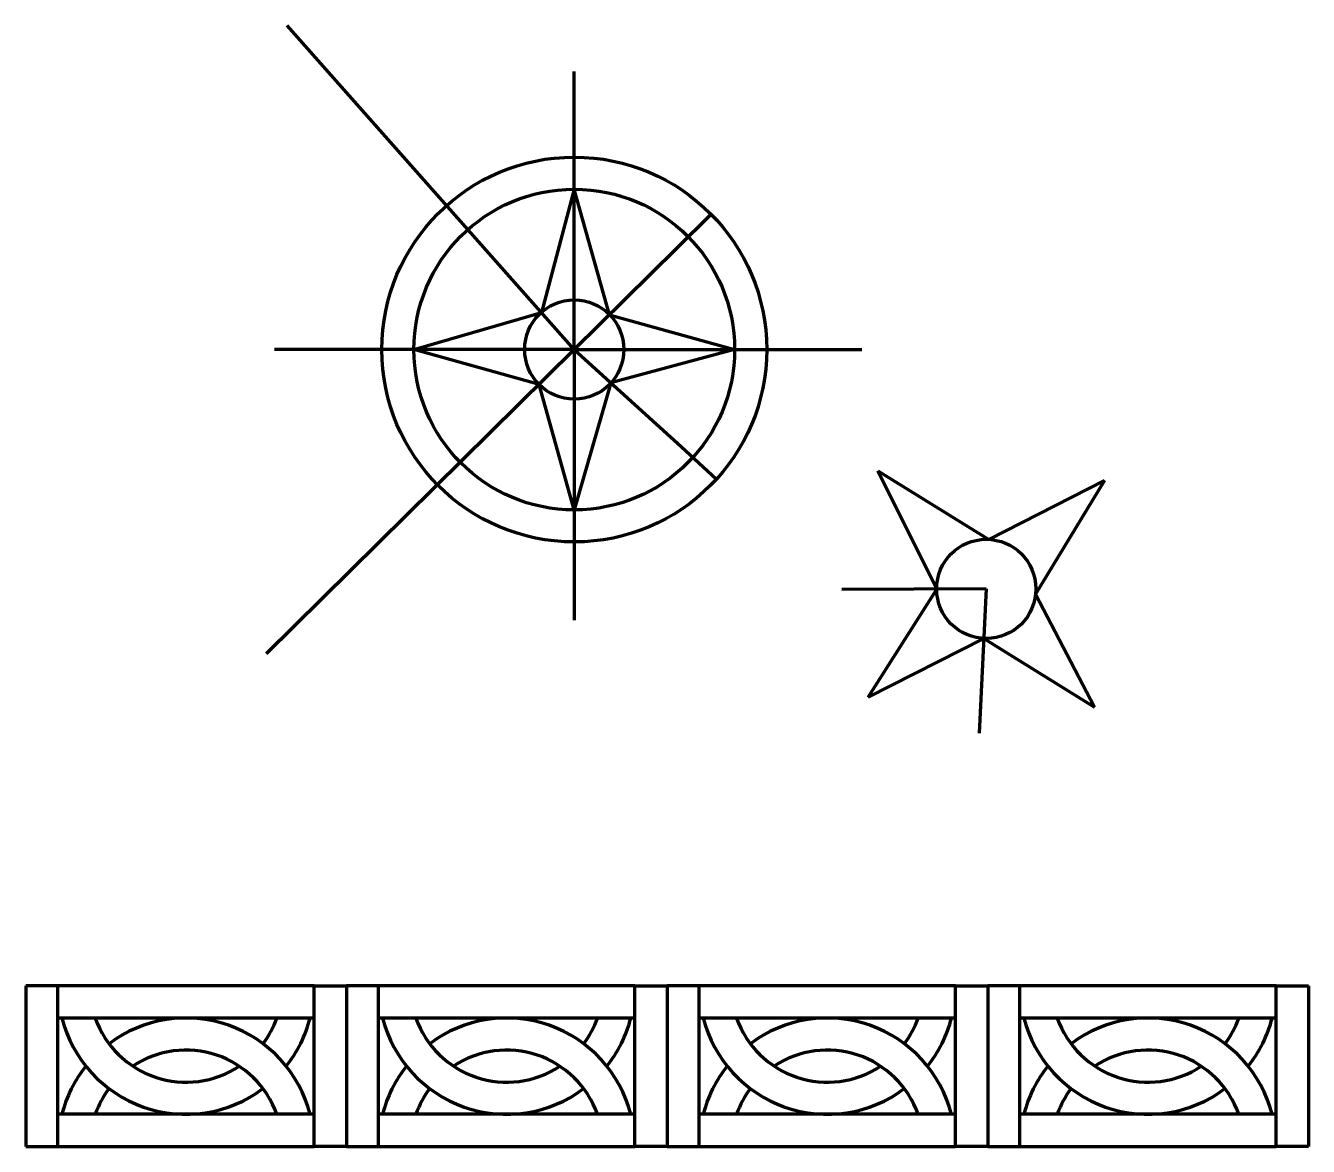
# Model space of a CAD drawing. Header units: millimetres. Extents: x 2730 to 3130, y 805 to 1154.
import ezdxf

# ---------------------------------------------------------------- set-up
doc = ezdxf.new("R2010")
doc.units = ezdxf.units.MM

msp = doc.modelspace()

# ---------------------------------------------------------------- linework, layer by layer
at = {"linetype": 'Continuous', "lineweight": 90}
for p, q in [((2900.87, 1053.31), (2811.29, 1154.3)), ((2900.87, 1053.31), (2900.87, 1139.99)), ((2900.87, 1103.31), (2890.61, 1064.88)), ((2911.88, 1064.18), (2900.87, 1103.31)), ((2932.89, 1084.93), (2943.57, 1095.47)), ((2900.87, 1053.31), (2932.89, 1084.93)), ((2850.87, 1053.31), (2890.61, 1064.88)), ((2911.88, 1064.18), (2950.87, 1053.31)), ((2900.87, 1053.31), (2804.81, 958.45)), ((2900.87, 1053.31), (2807.39, 1053.31)), ((2889.87, 1042.44), (2850.87, 1053.31)), ((2900.87, 1053.31), (2990.59, 1053.31)), ((2900.87, 1053.31), (2900.87, 968.88)), ((2900.87, 1053.31), (2934.17, 1023.03)), ((2950.87, 1053.31), (2912.32, 1042.9)), ((2900.87, 1003.31), (2889.87, 1042.44)), ((2912.32, 1042.9), (2900.87, 1003.31)), ((2934.17, 1023.03), (2945.26, 1012.94)), ((3013.88, 978.6), (2995.56, 1015.52)), ((2995.56, 1015.52), (3030.12, 994.11)), ((3030.12, 994.11), (3066.2, 1012.45)), ((3066.2, 1012.45), (3044.73, 977.07)), ((3029.35, 978.66), (2984.35, 978.48)), ((2992.49, 944.87), (3013.88, 978.6)), ((3029.35, 978.66), (3027.11, 933.72)), ((3063.13, 941.8), (3044.73, 977.07)), ((3028.58, 963.21), (2992.49, 944.87)), ((3028.58, 963.21), (3063.13, 941.8))]:
    msp.add_line(p, q, dxfattribs=at)
at = {"color": 0, "linetype": 'ByBlock', "lineweight": 120}
for p, q in [((2739.79, 854.86), (2729.79, 854.86)), ((2729.79, 854.86), (2729.79, 844.86)), ((2739.79, 844.86), (2739.79, 854.86)), ((2819.79, 854.86), (2739.79, 854.86)), ((2739.79, 854.86), (2739.79, 854.86)), ((2819.79, 844.86), (2819.79, 854.86)), ((2819.79, 854.86), (2829.79, 854.86)), ((2829.79, 854.86), (2829.79, 844.86)), ((2839.79, 854.86), (2829.79, 854.86)), ((2829.79, 854.86), (2829.79, 844.86)), ((2839.79, 844.86), (2839.79, 854.86)), ((2919.79, 854.86), (2839.79, 854.86)), ((2839.79, 854.86), (2839.79, 854.86)), ((2919.79, 844.86), (2919.79, 854.86)), ((2919.79, 854.86), (2929.79, 854.86)), ((2929.79, 854.86), (2929.79, 844.86)), ((2939.79, 854.86), (2929.79, 854.86)), ((2929.79, 854.86), (2929.79, 844.86)), ((2939.79, 844.86), (2939.79, 854.86)), ((3019.79, 854.86), (2939.79, 854.86)), ((2939.79, 854.86), (2939.79, 854.86)), ((3019.79, 844.86), (3019.79, 854.86)), ((3019.79, 854.86), (3029.79, 854.86)), ((3029.79, 854.86), (3029.79, 844.86)), ((3039.79, 854.86), (3029.79, 854.86)), ((3029.79, 854.86), (3029.79, 844.86)), ((3039.79, 844.86), (3039.79, 854.86)), ((3119.79, 854.86), (3039.79, 854.86)), ((3039.79, 854.86), (3039.79, 854.86)), ((3119.79, 844.86), (3119.79, 854.86)), ((3119.79, 854.86), (3129.79, 854.86)), ((3129.79, 854.86), (3129.79, 844.86)), ((2729.79, 844.86), (2729.79, 814.86)), ((2739.79, 814.86), (2739.79, 844.86)), ((2819.79, 844.86), (2739.79, 844.86)), ((2819.79, 814.86), (2819.79, 844.86)), ((2829.79, 844.86), (2829.79, 814.86)), ((2829.79, 844.86), (2829.79, 814.86)), ((2839.79, 814.86), (2839.79, 844.86)), ((2919.79, 844.86), (2839.79, 844.86)), ((2919.79, 814.86), (2919.79, 844.86)), ((2929.79, 844.86), (2929.79, 814.86)), ((2929.79, 844.86), (2929.79, 814.86)), ((2939.79, 814.86), (2939.79, 844.86)), ((3019.79, 844.86), (2939.79, 844.86)), ((3019.79, 814.86), (3019.79, 844.86)), ((3029.79, 844.86), (3029.79, 814.86)), ((3029.79, 844.86), (3029.79, 814.86)), ((3039.79, 814.86), (3039.79, 844.86)), ((3119.79, 844.86), (3039.79, 844.86)), ((3119.79, 814.86), (3119.79, 844.86)), ((3129.79, 844.86), (3129.79, 814.86)), ((2729.79, 814.86), (2729.79, 804.86)), ((2739.79, 804.86), (2739.79, 814.86)), ((2819.79, 814.86), (2739.79, 814.86)), ((2819.79, 804.86), (2819.79, 814.86)), ((2829.79, 814.86), (2829.79, 804.86)), ((2829.79, 814.86), (2829.79, 804.86)), ((2839.79, 804.86), (2839.79, 814.86)), ((2919.79, 814.86), (2839.79, 814.86)), ((2919.79, 804.86), (2919.79, 814.86)), ((2929.79, 814.86), (2929.79, 804.86)), ((2929.79, 814.86), (2929.79, 804.86)), ((2939.79, 804.86), (2939.79, 814.86)), ((3019.79, 814.86), (2939.79, 814.86)), ((3019.79, 804.86), (3019.79, 814.86)), ((3029.79, 814.86), (3029.79, 804.86)), ((3029.79, 814.86), (3029.79, 804.86)), ((3039.79, 804.86), (3039.79, 814.86)), ((3119.79, 814.86), (3039.79, 814.86)), ((3119.79, 804.86), (3119.79, 814.86)), ((3129.79, 814.86), (3129.79, 804.86)), ((2729.79, 804.86), (2739.79, 804.86)), ((2739.79, 804.86), (2819.79, 804.86)), ((2829.79, 804.86), (2819.79, 804.86)), ((2829.79, 804.86), (2839.79, 804.86)), ((2839.79, 804.86), (2919.79, 804.86)), ((2929.79, 804.86), (2919.79, 804.86)), ((2929.79, 804.86), (2939.79, 804.86)), ((2939.79, 804.86), (3019.79, 804.86)), ((3029.79, 804.86), (3019.79, 804.86)), ((3029.79, 804.86), (3039.79, 804.86)), ((3039.79, 804.86), (3119.79, 804.86)), ((3129.79, 804.86), (3119.79, 804.86))]:
    msp.add_line(p, q, dxfattribs=at)
at = {"linetype": 'Continuous', "lineweight": 90}
for centre, radius in [((2900.87, 1053.31), 60), ((2900.87, 1053.31), 50), ((2900.87, 1053.31), 15.47), ((3029.35, 978.66), 15.47)]:
    msp.add_circle(centre, radius, dxfattribs=at)
at = {"color": 0, "linetype": 'ByBlock', "lineweight": 120}
for centre, radius, start, end in [((2779.79, 854.86), 40, 194.4775, 306.8699), ((2779.79, 854.86), 30, 199.4712, 303.5573), ((2779.79, 804.86), 40, 14.4775, 126.8699), ((2779.79, 854.86), 30, 323.1301, 340.5288), ((2779.79, 854.86), 40, 321.3178, 345.5225), ((2879.79, 854.86), 40, 194.4775, 306.8699), ((2879.79, 854.86), 30, 199.4712, 303.5573), ((2879.79, 804.86), 40, 14.4775, 126.8699), ((2879.79, 854.86), 30, 323.1301, 340.5288), ((2879.79, 854.86), 40, 321.3178, 345.5225), ((2979.79, 854.86), 40, 194.4775, 306.8699), ((2979.79, 854.86), 30, 199.4712, 303.5573), ((2979.79, 804.86), 40, 14.4775, 126.8699), ((2979.79, 854.86), 30, 323.1301, 340.5288), ((2979.79, 854.86), 40, 321.3178, 345.5225), ((3079.79, 854.86), 40, 194.4775, 306.8699), ((3079.79, 854.86), 30, 199.4712, 303.5573), ((3079.79, 804.86), 40, 14.4775, 126.8699), ((3079.79, 854.86), 30, 323.1301, 340.5288), ((3079.79, 854.86), 40, 321.3178, 345.5225), ((2779.79, 804.86), 30, 19.4712, 123.5573), ((2879.79, 804.86), 30, 19.4712, 123.5573), ((2979.79, 804.86), 30, 19.4712, 123.5573), ((3079.79, 804.86), 30, 19.4712, 123.5573), ((2779.79, 804.86), 40, 141.3178, 165.5225), ((2879.79, 804.86), 40, 141.3178, 165.5225), ((2979.79, 804.86), 40, 141.3178, 165.5225), ((3079.79, 804.86), 40, 141.3178, 165.5225), ((2779.79, 804.86), 30, 143.1301, 160.5288), ((2879.79, 804.86), 30, 143.1301, 160.5288), ((2979.79, 804.86), 30, 143.1301, 160.5288), ((3079.79, 804.86), 30, 143.1301, 160.5288)]:
    msp.add_arc(centre, radius, start, end, dxfattribs=at)

doc.saveas('drawing.dxf')
